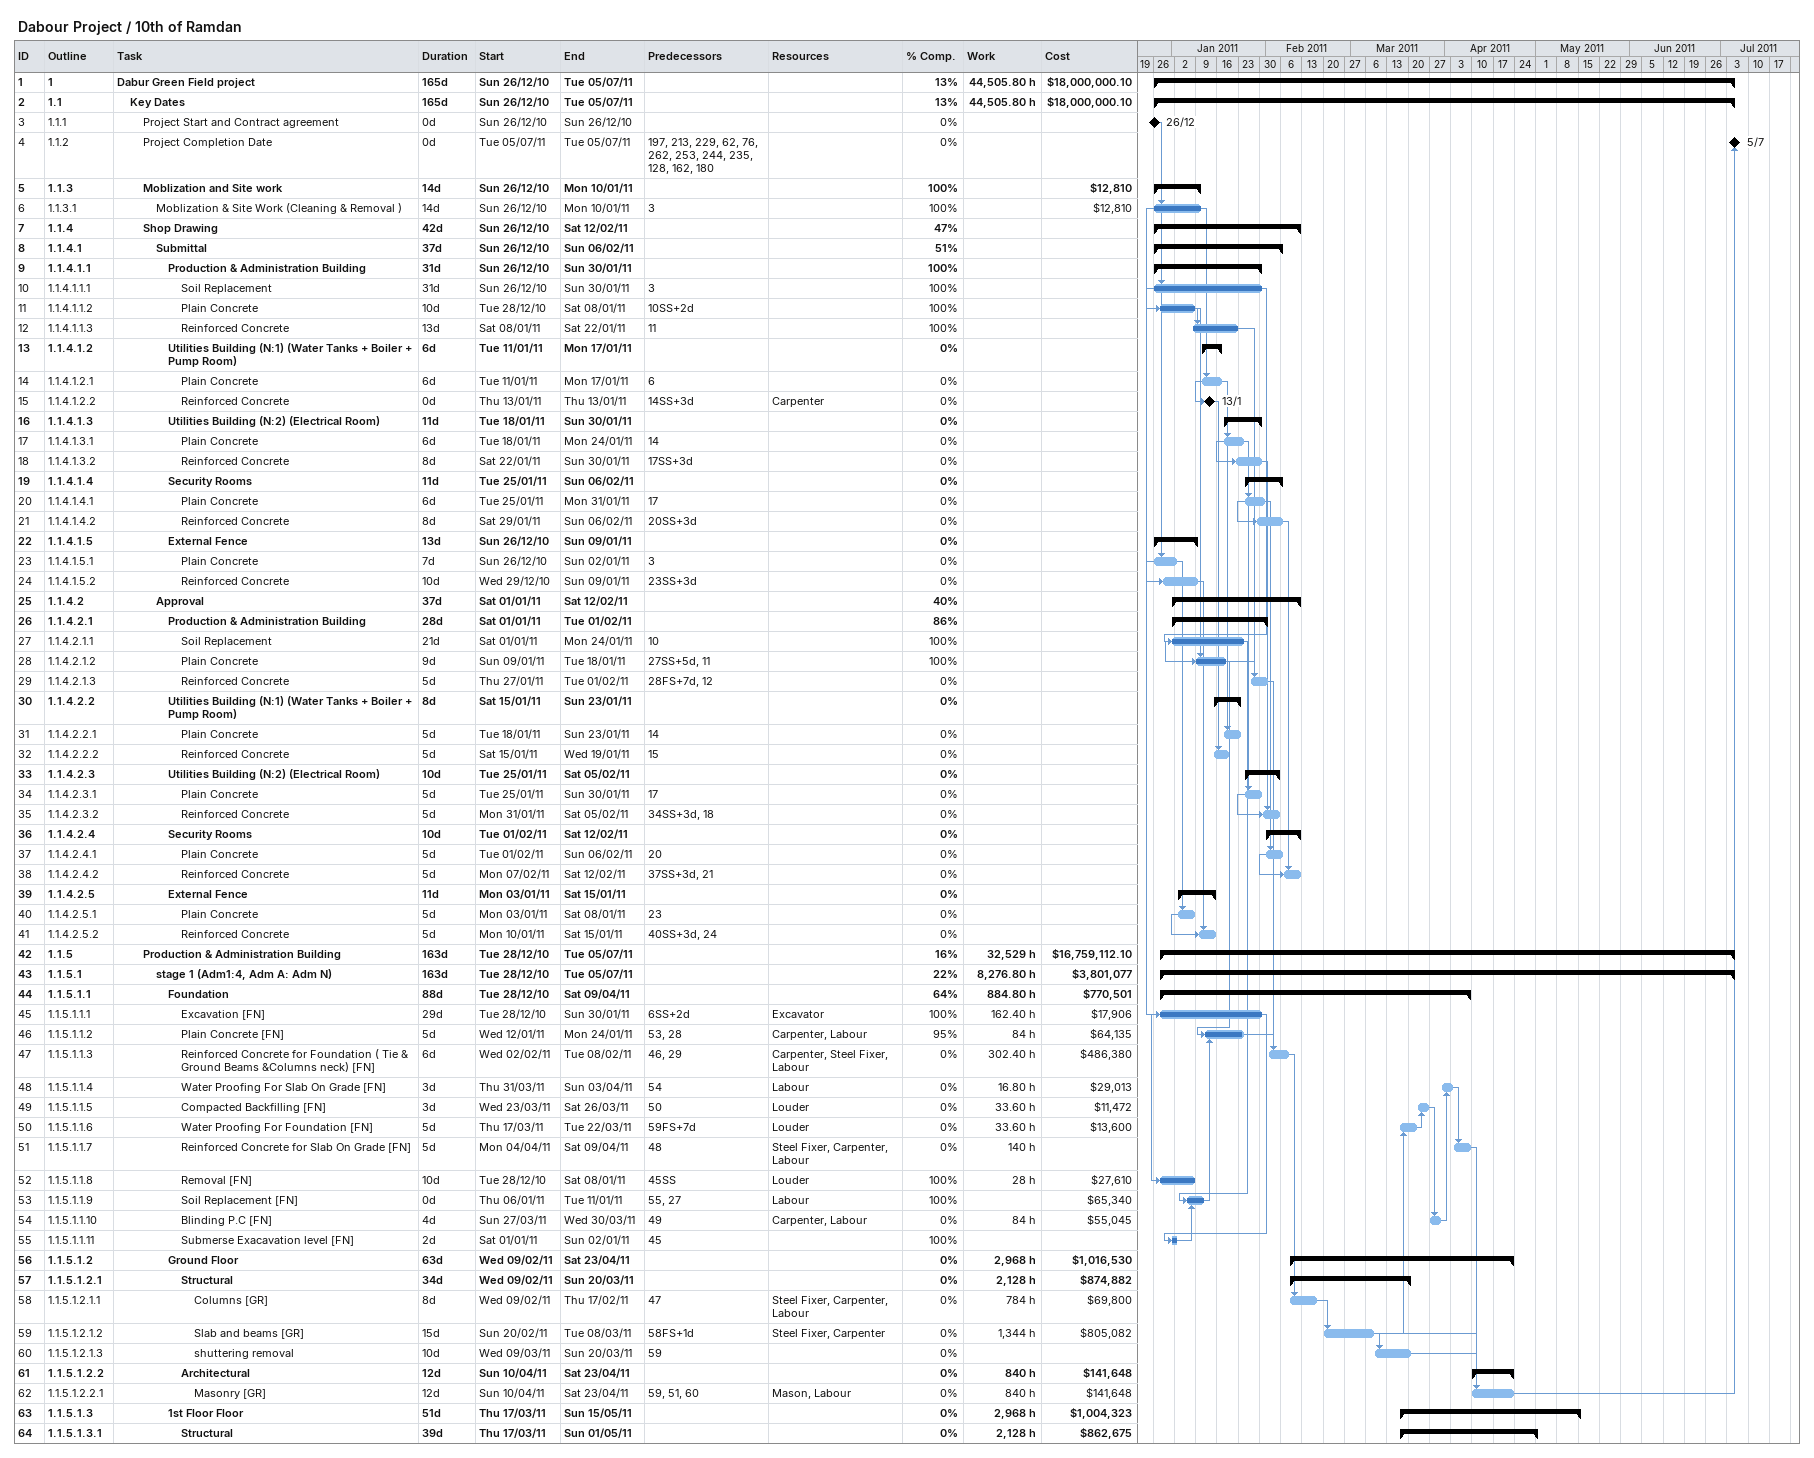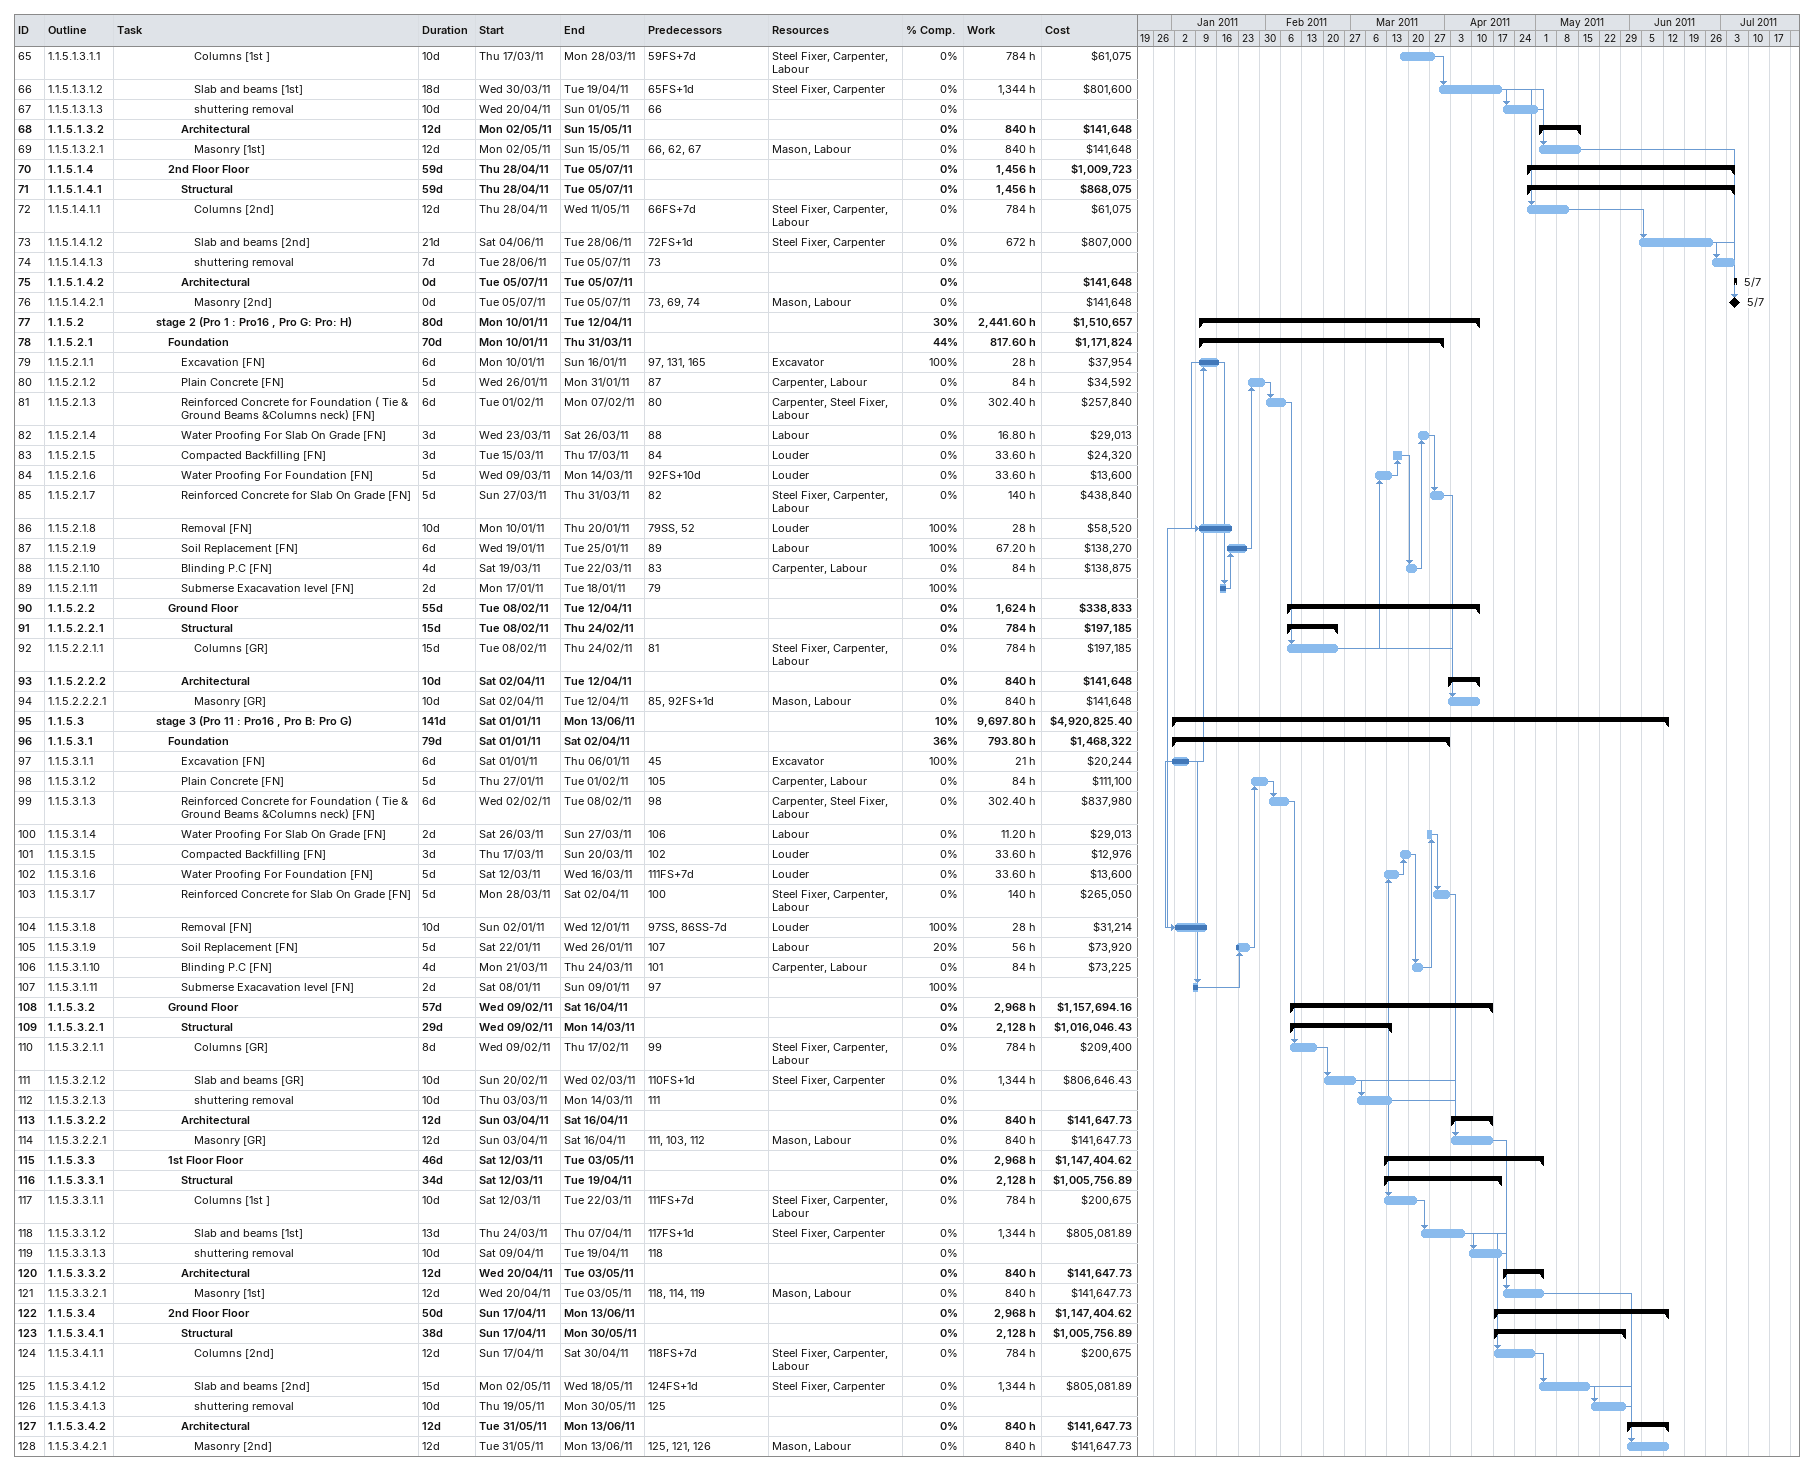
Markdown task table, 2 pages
Dabour Project / 10th of Ramdan

| ID | WBS | Task | Duration | Start | Finish | Predecessors | Resources | % complete | Work (h) | Cost ($) |
|---|---|---|---|---|---|---|---|---|---|---|
| 1 | 1 | **Dabur Green Field project** | 165d | 2010-12-26 | 2011-07-05 |  |  | 13 | 44505.80 | 18000000.10 |
| 2 | 1.1 | **Key Dates** | 165d | 2010-12-26 | 2011-07-05 |  |  | 13 | 44505.80 | 18000000.10 |
| 3 | 1.1.1 | Project Start and Contract agreement | 0d | 2010-12-26 | 2010-12-26 |  |  | 0 |  |  |
| 4 | 1.1.2 | Project Completion Date | 0d | 2011-07-05 | 2011-07-05 | 197, 213, 229, 62, 76, 262, 253, 244, 235, 128, 162, 180 |  | 0 |  |  |
| 5 | 1.1.3 | **Moblization and Site work** | 14d | 2010-12-26 | 2011-01-10 |  |  | 100 |  | 12810 |
| 6 | 1.1.3.1 | Moblization & Site Work (Cleaning & Removal ) | 14d | 2010-12-26 | 2011-01-10 | 3 |  | 100 |  | 12810 |
| 7 | 1.1.4 | **Shop Drawing** | 42d | 2010-12-26 | 2011-02-12 |  |  | 47 |  |  |
| 8 | 1.1.4.1 | **Submittal** | 37d | 2010-12-26 | 2011-02-06 |  |  | 51 |  |  |
| 9 | 1.1.4.1.1 | **Production & Administration Building** | 31d | 2010-12-26 | 2011-01-30 |  |  | 100 |  |  |
| 10 | 1.1.4.1.1.1 | Soil Replacement | 31d | 2010-12-26 | 2011-01-30 | 3 |  | 100 |  |  |
| 11 | 1.1.4.1.1.2 | Plain Concrete | 10d | 2010-12-28 | 2011-01-08 | 10SS+2d |  | 100 |  |  |
| 12 | 1.1.4.1.1.3 | Reinforced Concrete | 13d | 2011-01-08 | 2011-01-22 | 11 |  | 100 |  |  |
| 13 | 1.1.4.1.2 | **Utilities Building (N:1) (Water Tanks + Boiler + Pump Room)** | 6d | 2011-01-11 | 2011-01-17 |  |  | 0 |  |  |
| 14 | 1.1.4.1.2.1 | Plain Concrete | 6d | 2011-01-11 | 2011-01-17 | 6 |  | 0 |  |  |
| 15 | 1.1.4.1.2.2 | Reinforced Concrete | 0d | 2011-01-13 | 2011-01-13 | 14SS+3d | Carpenter | 0 |  |  |
| 16 | 1.1.4.1.3 | **Utilities Building (N:2) (Electrical Room)** | 11d | 2011-01-18 | 2011-01-30 |  |  | 0 |  |  |
| 17 | 1.1.4.1.3.1 | Plain Concrete | 6d | 2011-01-18 | 2011-01-24 | 14 |  | 0 |  |  |
| 18 | 1.1.4.1.3.2 | Reinforced Concrete | 8d | 2011-01-22 | 2011-01-30 | 17SS+3d |  | 0 |  |  |
| 19 | 1.1.4.1.4 | **Security Rooms** | 11d | 2011-01-25 | 2011-02-06 |  |  | 0 |  |  |
| 20 | 1.1.4.1.4.1 | Plain Concrete | 6d | 2011-01-25 | 2011-01-31 | 17 |  | 0 |  |  |
| 21 | 1.1.4.1.4.2 | Reinforced Concrete | 8d | 2011-01-29 | 2011-02-06 | 20SS+3d |  | 0 |  |  |
| 22 | 1.1.4.1.5 | **External Fence** | 13d | 2010-12-26 | 2011-01-09 |  |  | 0 |  |  |
| 23 | 1.1.4.1.5.1 | Plain Concrete | 7d | 2010-12-26 | 2011-01-02 | 3 |  | 0 |  |  |
| 24 | 1.1.4.1.5.2 | Reinforced Concrete | 10d | 2010-12-29 | 2011-01-09 | 23SS+3d |  | 0 |  |  |
| 25 | 1.1.4.2 | **Approval** | 37d | 2011-01-01 | 2011-02-12 |  |  | 40 |  |  |
| 26 | 1.1.4.2.1 | **Production & Administration Building** | 28d | 2011-01-01 | 2011-02-01 |  |  | 86 |  |  |
| 27 | 1.1.4.2.1.1 | Soil Replacement | 21d | 2011-01-01 | 2011-01-24 | 10 |  | 100 |  |  |
| 28 | 1.1.4.2.1.2 | Plain Concrete | 9d | 2011-01-09 | 2011-01-18 | 27SS+5d, 11 |  | 100 |  |  |
| 29 | 1.1.4.2.1.3 | Reinforced Concrete | 5d | 2011-01-27 | 2011-02-01 | 28FS+7d, 12 |  | 0 |  |  |
| 30 | 1.1.4.2.2 | **Utilities Building (N:1) (Water Tanks + Boiler + Pump Room)** | 8d | 2011-01-15 | 2011-01-23 |  |  | 0 |  |  |
| 31 | 1.1.4.2.2.1 | Plain Concrete | 5d | 2011-01-18 | 2011-01-23 | 14 |  | 0 |  |  |
| 32 | 1.1.4.2.2.2 | Reinforced Concrete | 5d | 2011-01-15 | 2011-01-19 | 15 |  | 0 |  |  |
| 33 | 1.1.4.2.3 | **Utilities Building (N:2) (Electrical Room)** | 10d | 2011-01-25 | 2011-02-05 |  |  | 0 |  |  |
| 34 | 1.1.4.2.3.1 | Plain Concrete | 5d | 2011-01-25 | 2011-01-30 | 17 |  | 0 |  |  |
| 35 | 1.1.4.2.3.2 | Reinforced Concrete | 5d | 2011-01-31 | 2011-02-05 | 34SS+3d, 18 |  | 0 |  |  |
| 36 | 1.1.4.2.4 | **Security Rooms** | 10d | 2011-02-01 | 2011-02-12 |  |  | 0 |  |  |
| 37 | 1.1.4.2.4.1 | Plain Concrete | 5d | 2011-02-01 | 2011-02-06 | 20 |  | 0 |  |  |
| 38 | 1.1.4.2.4.2 | Reinforced Concrete | 5d | 2011-02-07 | 2011-02-12 | 37SS+3d, 21 |  | 0 |  |  |
| 39 | 1.1.4.2.5 | **External Fence** | 11d | 2011-01-03 | 2011-01-15 |  |  | 0 |  |  |
| 40 | 1.1.4.2.5.1 | Plain Concrete | 5d | 2011-01-03 | 2011-01-08 | 23 |  | 0 |  |  |
| 41 | 1.1.4.2.5.2 | Reinforced Concrete | 5d | 2011-01-10 | 2011-01-15 | 40SS+3d, 24 |  | 0 |  |  |
| 42 | 1.1.5 | **Production & Administration Building** | 163d | 2010-12-28 | 2011-07-05 |  |  | 16 | 32529 | 16759112.10 |
| 43 | 1.1.5.1 | **stage 1 (Adm1:4, Adm A: Adm N)** | 163d | 2010-12-28 | 2011-07-05 |  |  | 22 | 8276.80 | 3801077 |
| 44 | 1.1.5.1.1 | **Foundation** | 88d | 2010-12-28 | 2011-04-09 |  |  | 64 | 884.80 | 770501 |
| 45 | 1.1.5.1.1.1 | Excavation [FN] | 29d | 2010-12-28 | 2011-01-30 | 6SS+2d | Excavator | 100 | 162.40 | 17906 |
| 46 | 1.1.5.1.1.2 | Plain Concrete [FN] | 5d | 2011-01-12 | 2011-01-24 | 53, 28 | Carpenter, Labour | 95 | 84 | 64135 |
| 47 | 1.1.5.1.1.3 | Reinforced Concrete for Foundation ( Tie & Ground Beams &Columns neck) [FN] | 6d | 2011-02-02 | 2011-02-08 | 46, 29 | Carpenter, Steel Fixer, Labour | 0 | 302.40 | 486380 |
| 48 | 1.1.5.1.1.4 | Water Proofing For Slab On Grade [FN] | 3d | 2011-03-31 | 2011-04-03 | 54 | Labour | 0 | 16.80 | 29013 |
| 49 | 1.1.5.1.1.5 | Compacted Backfilling [FN] | 3d | 2011-03-23 | 2011-03-26 | 50 | Louder | 0 | 33.60 | 11472 |
| 50 | 1.1.5.1.1.6 | Water Proofing For Foundation [FN] | 5d | 2011-03-17 | 2011-03-22 | 59FS+7d | Louder | 0 | 33.60 | 13600 |
| 51 | 1.1.5.1.1.7 | Reinforced Concrete for Slab On Grade [FN] | 5d | 2011-04-04 | 2011-04-09 | 48 | Steel Fixer, Carpenter, Labour | 0 | 140 |  |
| 52 | 1.1.5.1.1.8 | Removal [FN] | 10d | 2010-12-28 | 2011-01-08 | 45SS | Louder | 100 | 28 | 27610 |
| 53 | 1.1.5.1.1.9 | Soil Replacement [FN] | 0d | 2011-01-06 | 2011-01-11 | 55, 27 | Labour | 100 |  | 65340 |
| 54 | 1.1.5.1.1.10 | Blinding P.C [FN] | 4d | 2011-03-27 | 2011-03-30 | 49 | Carpenter, Labour | 0 | 84 | 55045 |
| 55 | 1.1.5.1.1.11 | Submerse Exacavation level [FN] | 2d | 2011-01-01 | 2011-01-02 | 45 |  | 100 |  |  |
| 56 | 1.1.5.1.2 | **Ground Floor** | 63d | 2011-02-09 | 2011-04-23 |  |  | 0 | 2968 | 1016530 |
| 57 | 1.1.5.1.2.1 | **Structural** | 34d | 2011-02-09 | 2011-03-20 |  |  | 0 | 2128 | 874882 |
| 58 | 1.1.5.1.2.1.1 | Columns [GR] | 8d | 2011-02-09 | 2011-02-17 | 47 | Steel Fixer, Carpenter, Labour | 0 | 784 | 69800 |
| 59 | 1.1.5.1.2.1.2 | Slab and beams [GR] | 15d | 2011-02-20 | 2011-03-08 | 58FS+1d | Steel Fixer, Carpenter | 0 | 1344 | 805082 |
| 60 | 1.1.5.1.2.1.3 | shuttering removal | 10d | 2011-03-09 | 2011-03-20 | 59 |  | 0 |  |  |
| 61 | 1.1.5.1.2.2 | **Architectural** | 12d | 2011-04-10 | 2011-04-23 |  |  | 0 | 840 | 141648 |
| 62 | 1.1.5.1.2.2.1 | Masonry [GR] | 12d | 2011-04-10 | 2011-04-23 | 59, 51, 60 | Mason, Labour | 0 | 840 | 141648 |
| 63 | 1.1.5.1.3 | **1st Floor Floor** | 51d | 2011-03-17 | 2011-05-15 |  |  | 0 | 2968 | 1004323 |
| 64 | 1.1.5.1.3.1 | **Structural** | 39d | 2011-03-17 | 2011-05-01 |  |  | 0 | 2128 | 862675 |
| 65 | 1.1.5.1.3.1.1 | Columns [1st ] | 10d | 2011-03-17 | 2011-03-28 | 59FS+7d | Steel Fixer, Carpenter, Labour | 0 | 784 | 61075 |
| 66 | 1.1.5.1.3.1.2 | Slab and beams [1st] | 18d | 2011-03-30 | 2011-04-19 | 65FS+1d | Steel Fixer, Carpenter | 0 | 1344 | 801600 |
| 67 | 1.1.5.1.3.1.3 | shuttering removal | 10d | 2011-04-20 | 2011-05-01 | 66 |  | 0 |  |  |
| 68 | 1.1.5.1.3.2 | **Architectural** | 12d | 2011-05-02 | 2011-05-15 |  |  | 0 | 840 | 141648 |
| 69 | 1.1.5.1.3.2.1 | Masonry [1st] | 12d | 2011-05-02 | 2011-05-15 | 66, 62, 67 | Mason, Labour | 0 | 840 | 141648 |
| 70 | 1.1.5.1.4 | **2nd Floor Floor** | 59d | 2011-04-28 | 2011-07-05 |  |  | 0 | 1456 | 1009723 |
| 71 | 1.1.5.1.4.1 | **Structural** | 59d | 2011-04-28 | 2011-07-05 |  |  | 0 | 1456 | 868075 |
| 72 | 1.1.5.1.4.1.1 | Columns [2nd] | 12d | 2011-04-28 | 2011-05-11 | 66FS+7d | Steel Fixer, Carpenter, Labour | 0 | 784 | 61075 |
| 73 | 1.1.5.1.4.1.2 | Slab and beams [2nd] | 21d | 2011-06-04 | 2011-06-28 | 72FS+1d | Steel Fixer, Carpenter | 0 | 672 | 807000 |
| 74 | 1.1.5.1.4.1.3 | shuttering removal | 7d | 2011-06-28 | 2011-07-05 | 73 |  | 0 |  |  |
| 75 | 1.1.5.1.4.2 | **Architectural** | 0d | 2011-07-05 | 2011-07-05 |  |  | 0 |  | 141648 |
| 76 | 1.1.5.1.4.2.1 | Masonry [2nd] | 0d | 2011-07-05 | 2011-07-05 | 73, 69, 74 | Mason, Labour | 0 |  | 141648 |
| 77 | 1.1.5.2 | **stage 2 (Pro 1 : Pro16 , Pro G: Pro: H)** | 80d | 2011-01-10 | 2011-04-12 |  |  | 30 | 2441.60 | 1510657 |
| 78 | 1.1.5.2.1 | **Foundation** | 70d | 2011-01-10 | 2011-03-31 |  |  | 44 | 817.60 | 1171824 |
| 79 | 1.1.5.2.1.1 | Excavation [FN] | 6d | 2011-01-10 | 2011-01-16 | 97, 131, 165 | Excavator | 100 | 28 | 37954 |
| 80 | 1.1.5.2.1.2 | Plain Concrete [FN] | 5d | 2011-01-26 | 2011-01-31 | 87 | Carpenter, Labour | 0 | 84 | 34592 |
| 81 | 1.1.5.2.1.3 | Reinforced Concrete for Foundation ( Tie & Ground Beams &Columns neck) [FN] | 6d | 2011-02-01 | 2011-02-07 | 80 | Carpenter, Steel Fixer, Labour | 0 | 302.40 | 257840 |
| 82 | 1.1.5.2.1.4 | Water Proofing For Slab On Grade [FN] | 3d | 2011-03-23 | 2011-03-26 | 88 | Labour | 0 | 16.80 | 29013 |
| 83 | 1.1.5.2.1.5 | Compacted Backfilling [FN] | 3d | 2011-03-15 | 2011-03-17 | 84 | Louder | 0 | 33.60 | 24320 |
| 84 | 1.1.5.2.1.6 | Water Proofing For Foundation [FN] | 5d | 2011-03-09 | 2011-03-14 | 92FS+10d | Louder | 0 | 33.60 | 13600 |
| 85 | 1.1.5.2.1.7 | Reinforced Concrete for Slab On Grade [FN] | 5d | 2011-03-27 | 2011-03-31 | 82 | Steel Fixer, Carpenter, Labour | 0 | 140 | 438840 |
| 86 | 1.1.5.2.1.8 | Removal [FN] | 10d | 2011-01-10 | 2011-01-20 | 79SS, 52 | Louder | 100 | 28 | 58520 |
| 87 | 1.1.5.2.1.9 | Soil Replacement [FN] | 6d | 2011-01-19 | 2011-01-25 | 89 | Labour | 100 | 67.20 | 138270 |
| 88 | 1.1.5.2.1.10 | Blinding P.C [FN] | 4d | 2011-03-19 | 2011-03-22 | 83 | Carpenter, Labour | 0 | 84 | 138875 |
| 89 | 1.1.5.2.1.11 | Submerse Exacavation level [FN] | 2d | 2011-01-17 | 2011-01-18 | 79 |  | 100 |  |  |
| 90 | 1.1.5.2.2 | **Ground Floor** | 55d | 2011-02-08 | 2011-04-12 |  |  | 0 | 1624 | 338833 |
| 91 | 1.1.5.2.2.1 | **Structural** | 15d | 2011-02-08 | 2011-02-24 |  |  | 0 | 784 | 197185 |
| 92 | 1.1.5.2.2.1.1 | Columns [GR] | 15d | 2011-02-08 | 2011-02-24 | 81 | Steel Fixer, Carpenter, Labour | 0 | 784 | 197185 |
| 93 | 1.1.5.2.2.2 | **Architectural** | 10d | 2011-04-02 | 2011-04-12 |  |  | 0 | 840 | 141648 |
| 94 | 1.1.5.2.2.2.1 | Masonry [GR] | 10d | 2011-04-02 | 2011-04-12 | 85, 92FS+1d | Mason, Labour | 0 | 840 | 141648 |
| 95 | 1.1.5.3 | **stage 3 (Pro 11 : Pro16 , Pro B: Pro G)** | 141d | 2011-01-01 | 2011-06-13 |  |  | 10 | 9697.80 | 4920825.40 |
| 96 | 1.1.5.3.1 | **Foundation** | 79d | 2011-01-01 | 2011-04-02 |  |  | 36 | 793.80 | 1468322 |
| 97 | 1.1.5.3.1.1 | Excavation [FN] | 6d | 2011-01-01 | 2011-01-06 | 45 | Excavator | 100 | 21 | 20244 |
| 98 | 1.1.5.3.1.2 | Plain Concrete [FN] | 5d | 2011-01-27 | 2011-02-01 | 105 | Carpenter, Labour | 0 | 84 | 111100 |
| 99 | 1.1.5.3.1.3 | Reinforced Concrete for Foundation ( Tie & Ground Beams &Columns neck) [FN] | 6d | 2011-02-02 | 2011-02-08 | 98 | Carpenter, Steel Fixer, Labour | 0 | 302.40 | 837980 |
| 100 | 1.1.5.3.1.4 | Water Proofing For Slab On Grade [FN] | 2d | 2011-03-26 | 2011-03-27 | 106 | Labour | 0 | 11.20 | 29013 |
| 101 | 1.1.5.3.1.5 | Compacted Backfilling [FN] | 3d | 2011-03-17 | 2011-03-20 | 102 | Louder | 0 | 33.60 | 12976 |
| 102 | 1.1.5.3.1.6 | Water Proofing For Foundation [FN] | 5d | 2011-03-12 | 2011-03-16 | 111FS+7d | Louder | 0 | 33.60 | 13600 |
| 103 | 1.1.5.3.1.7 | Reinforced Concrete for Slab On Grade [FN] | 5d | 2011-03-28 | 2011-04-02 | 100 | Steel Fixer, Carpenter, Labour | 0 | 140 | 265050 |
| 104 | 1.1.5.3.1.8 | Removal [FN] | 10d | 2011-01-02 | 2011-01-12 | 97SS, 86SS-7d | Louder | 100 | 28 | 31214 |
| 105 | 1.1.5.3.1.9 | Soil Replacement [FN] | 5d | 2011-01-22 | 2011-01-26 | 107 | Labour | 20 | 56 | 73920 |
| 106 | 1.1.5.3.1.10 | Blinding P.C [FN] | 4d | 2011-03-21 | 2011-03-24 | 101 | Carpenter, Labour | 0 | 84 | 73225 |
| 107 | 1.1.5.3.1.11 | Submerse Exacavation level [FN] | 2d | 2011-01-08 | 2011-01-09 | 97 |  | 100 |  |  |
| 108 | 1.1.5.3.2 | **Ground Floor** | 57d | 2011-02-09 | 2011-04-16 |  |  | 0 | 2968 | 1157694.16 |
| 109 | 1.1.5.3.2.1 | **Structural** | 29d | 2011-02-09 | 2011-03-14 |  |  | 0 | 2128 | 1016046.43 |
| 110 | 1.1.5.3.2.1.1 | Columns [GR] | 8d | 2011-02-09 | 2011-02-17 | 99 | Steel Fixer, Carpenter, Labour | 0 | 784 | 209400 |
| 111 | 1.1.5.3.2.1.2 | Slab and beams [GR] | 10d | 2011-02-20 | 2011-03-02 | 110FS+1d | Steel Fixer, Carpenter | 0 | 1344 | 806646.43 |
| 112 | 1.1.5.3.2.1.3 | shuttering removal | 10d | 2011-03-03 | 2011-03-14 | 111 |  | 0 |  |  |
| 113 | 1.1.5.3.2.2 | **Architectural** | 12d | 2011-04-03 | 2011-04-16 |  |  | 0 | 840 | 141647.73 |
| 114 | 1.1.5.3.2.2.1 | Masonry [GR] | 12d | 2011-04-03 | 2011-04-16 | 111, 103, 112 | Mason, Labour | 0 | 840 | 141647.73 |
| 115 | 1.1.5.3.3 | **1st Floor Floor** | 46d | 2011-03-12 | 2011-05-03 |  |  | 0 | 2968 | 1147404.62 |
| 116 | 1.1.5.3.3.1 | **Structural** | 34d | 2011-03-12 | 2011-04-19 |  |  | 0 | 2128 | 1005756.89 |
| 117 | 1.1.5.3.3.1.1 | Columns [1st ] | 10d | 2011-03-12 | 2011-03-22 | 111FS+7d | Steel Fixer, Carpenter, Labour | 0 | 784 | 200675 |
| 118 | 1.1.5.3.3.1.2 | Slab and beams [1st] | 13d | 2011-03-24 | 2011-04-07 | 117FS+1d | Steel Fixer, Carpenter | 0 | 1344 | 805081.89 |
| 119 | 1.1.5.3.3.1.3 | shuttering removal | 10d | 2011-04-09 | 2011-04-19 | 118 |  | 0 |  |  |
| 120 | 1.1.5.3.3.2 | **Architectural** | 12d | 2011-04-20 | 2011-05-03 |  |  | 0 | 840 | 141647.73 |
| 121 | 1.1.5.3.3.2.1 | Masonry [1st] | 12d | 2011-04-20 | 2011-05-03 | 118, 114, 119 | Mason, Labour | 0 | 840 | 141647.73 |
| 122 | 1.1.5.3.4 | **2nd Floor Floor** | 50d | 2011-04-17 | 2011-06-13 |  |  | 0 | 2968 | 1147404.62 |
| 123 | 1.1.5.3.4.1 | **Structural** | 38d | 2011-04-17 | 2011-05-30 |  |  | 0 | 2128 | 1005756.89 |
| 124 | 1.1.5.3.4.1.1 | Columns [2nd] | 12d | 2011-04-17 | 2011-04-30 | 118FS+7d | Steel Fixer, Carpenter, Labour | 0 | 784 | 200675 |
| 125 | 1.1.5.3.4.1.2 | Slab and beams [2nd] | 15d | 2011-05-02 | 2011-05-18 | 124FS+1d | Steel Fixer, Carpenter | 0 | 1344 | 805081.89 |
| 126 | 1.1.5.3.4.1.3 | shuttering removal | 10d | 2011-05-19 | 2011-05-30 | 125 |  | 0 |  |  |
| 127 | 1.1.5.3.4.2 | **Architectural** | 12d | 2011-05-31 | 2011-06-13 |  |  | 0 | 840 | 141647.73 |
| 128 | 1.1.5.3.4.2.1 | Masonry [2nd] | 12d | 2011-05-31 | 2011-06-13 | 125, 121, 126 | Mason, Labour | 0 | 840 | 141647.73 |
